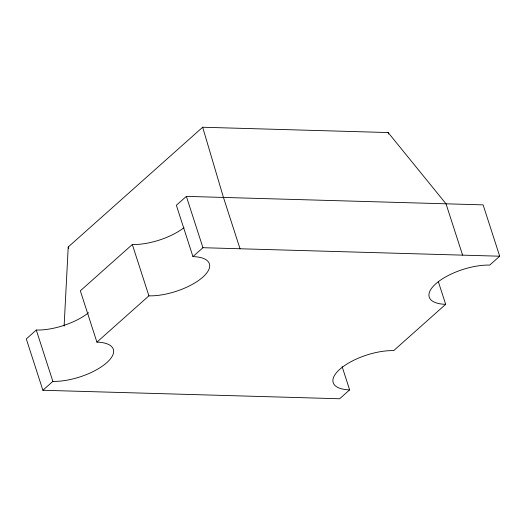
<?xml version="1.0" encoding="UTF-8"?>
<svg xmlns="http://www.w3.org/2000/svg" width="526" height="526" viewBox="0 0 526 526"><rect width="100%" height="100%" fill="white"/><g stroke="black" fill="none" stroke-linecap="round" stroke-linejoin="round"><path stroke-width="0.79" d="M64.113 326.12L68.222 246.983L202.668 127.239L388.142 132.552L446.022 203.812L462.604 255.143M88.565 312.727A40.41 15.984 -17.9 0 1 36.287 330.032L26.3 338.928L42.882 390.266L339.645 398.761L349.632 389.865L342.097 366.53M184.015 227.659A40.41 15.984 -17.9 0 1 132.322 244.505L80.333 290.806L96.915 342.137A40.41 15.984 -17.9 0 1 106.791 362.664A40.41 15.984 -17.9 0 1 52.87 381.37L42.882 390.266M349.632 389.865A40.41 15.984 -17.9 0 1 339.75 369.337A40.41 15.984 -17.9 0 1 393.678 350.632L445.667 304.33A40.41 15.984 -17.9 0 1 435.784 283.803A40.41 15.984 -17.9 0 1 489.713 265.097L499.7 256.208L483.118 204.87L186.355 196.376L176.368 205.271L192.95 256.603A40.41 15.984 -17.9 0 1 202.826 277.136A40.41 15.984 -17.9 0 1 148.904 295.836L96.915 342.137M192.95 256.603L202.937 247.707L499.7 256.208M438.382 281.778L445.667 304.33M388.142 132.552L388.642 134.097M240.034 248.772L223.451 197.441L202.668 127.239M186.355 196.376L202.937 247.707M132.322 244.505L148.904 295.836M68.222 246.983L68.722 248.535M36.287 330.032L52.87 381.37"/></g></svg>
